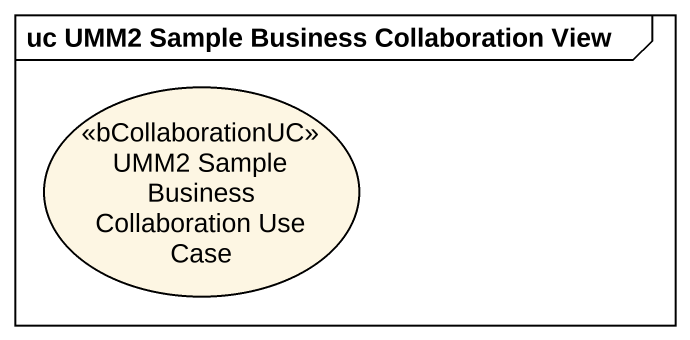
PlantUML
@startuml
mainframe uc UMM2 Sample Business Collaboration View
usecase "UMM2 Sample Business Collaboration Use Case" as UMM2_Sample_Business <<bCollaborationUC>>
@enduml
